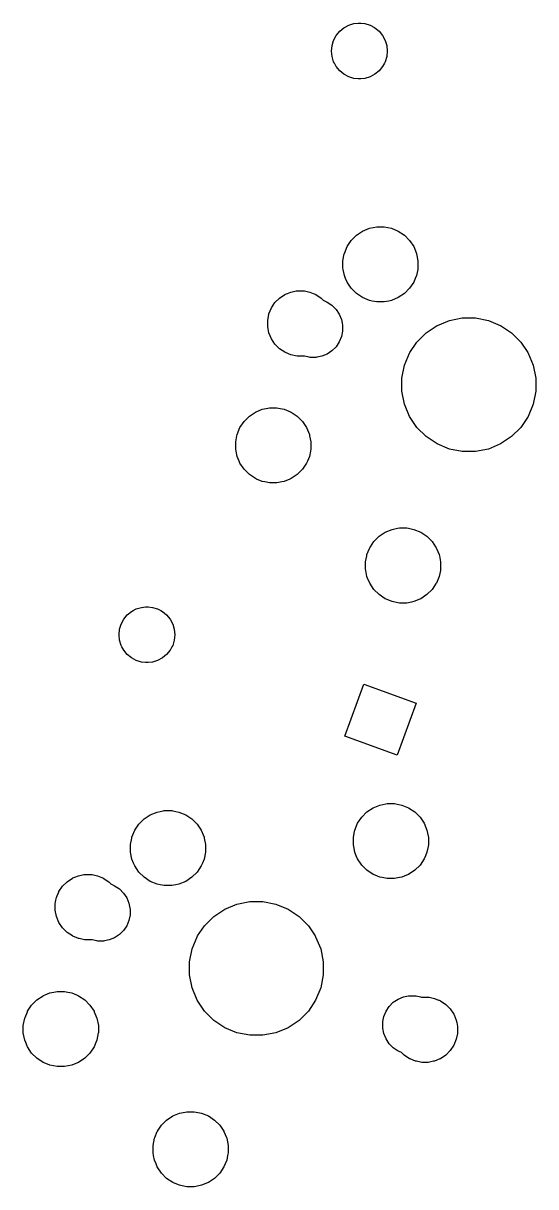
# Model space of a CAD drawing. Extents: x 74 to 361, y -185 to -87.
# Drawn here: x 74.14 to 89.86, y -158.37 to -122.68 of the extents above; entities that cross this region are included whole.
import ezdxf

# ---------------------------------------------------------------- set-up
doc = ezdxf.new("R2010")
doc.units = 0
doc.header["$MEASUREMENT"] = 0
doc.layers.add('BLACK', color=7, linetype='CONTINUOUS')

msp = doc.modelspace()

# ---------------------------------------------------------------- linework, layer by layer
at = {"layer": 'BLACK', "linetype": 'CONTINUOUS'}
for p, q in [((83.9895, -122.815), (84.1222, -122.744)), ((84.1222, -122.744), (84.2826, -122.695)), ((84.2826, -122.695), (84.4076, -122.683)), ((84.4076, -122.683), (84.4912, -122.683)), ((84.4912, -122.683), (84.6163, -122.695)), ((84.6163, -122.695), (84.7767, -122.744)), ((84.7767, -122.744), (84.9093, -122.815)), ((83.6594, -123.207), (83.7375, -123.06)), ((83.7375, -123.06), (83.7384, -123.059)), ((83.7384, -123.059), (83.8448, -122.929)), ((83.8448, -122.929), (83.9744, -122.823)), ((83.9744, -122.823), (83.9895, -122.815)), ((84.9093, -122.815), (84.9245, -122.823)), ((84.9245, -122.823), (85.0541, -122.929)), ((85.0541, -122.929), (85.1604, -123.059)), ((85.1604, -123.059), (85.1613, -123.06)), ((85.1613, -123.06), (85.2395, -123.207)), ((83.5943, -123.534), (83.6108, -123.367)), ((83.6108, -123.367), (83.6594, -123.207)), ((85.2395, -123.207), (85.2881, -123.367)), ((85.2881, -123.367), (85.3046, -123.534)), ((83.6108, -123.701), (83.5943, -123.534)), ((83.6594, -123.861), (83.6108, -123.701)), ((85.2881, -123.701), (85.2395, -123.861)), ((85.3046, -123.534), (85.2881, -123.701)), ((83.6835, -123.906), (83.6594, -123.861)), ((83.7384, -124.009), (83.6835, -123.906)), ((83.8448, -124.139), (83.7384, -124.009)), ((83.9744, -124.245), (83.8448, -124.139)), ((85.0541, -124.139), (84.9245, -124.245)), ((85.1604, -124.009), (85.0541, -124.139)), ((85.2154, -123.906), (85.1604, -124.009)), ((85.2395, -123.861), (85.2154, -123.906)), ((84.1222, -124.324), (83.9744, -124.245)), ((83.9744, -124.245), (83.9744, -124.245)), ((84.2826, -124.373), (84.1222, -124.324)), ((84.4076, -124.385), (84.2826, -124.373)), ((84.4912, -124.385), (84.4076, -124.385)), ((84.6163, -124.373), (84.4912, -124.385)), ((84.7767, -124.324), (84.6163, -124.373)), ((84.9245, -124.245), (84.7767, -124.324)), ((84.9245, -124.245), (84.9245, -124.245)), ((84.3605, -129.184), (84.549, -129.058)), ((84.549, -129.058), (84.7585, -128.972)), ((84.7585, -128.972), (84.8696, -128.95)), ((84.8696, -128.95), (84.9808, -128.927)), ((84.9808, -128.927), (85.2075, -128.927)), ((85.2075, -128.927), (85.3187, -128.95)), ((85.3187, -128.95), (85.4299, -128.972)), ((85.4299, -128.972), (85.6394, -129.058)), ((85.6394, -129.058), (85.8279, -129.184)), ((84.0742, -129.533), (84.2001, -129.345)), ((84.2001, -129.345), (84.3605, -129.184)), ((85.8279, -129.184), (85.9882, -129.345)), ((85.9882, -129.345), (86.1142, -129.533)), ((83.9432, -129.965), (83.9859, -129.75)), ((83.9859, -129.75), (83.9874, -129.743)), ((83.9874, -129.743), (84.0742, -129.533)), ((86.1142, -129.533), (86.201, -129.743)), ((86.201, -129.743), (86.2024, -129.75)), ((86.2024, -129.75), (86.2452, -129.965)), ((83.9432, -130.192), (83.9432, -129.965)), ((83.9518, -130.235), (83.9432, -130.192)), ((83.9874, -130.414), (83.9518, -130.235)), ((86.2366, -130.235), (86.201, -130.414)), ((86.2452, -130.192), (86.2366, -130.235)), ((86.2452, -129.965), (86.2452, -130.192)), ((84.0275, -130.511), (83.9874, -130.414)), ((84.0731, -130.621), (84.0275, -130.511)), ((86.1609, -130.511), (86.1153, -130.621)), ((86.201, -130.414), (86.1609, -130.511)), ((82.242, -130.968), (82.3454, -130.925)), ((82.3454, -130.925), (82.5091, -130.892)), ((82.5091, -130.892), (82.5388, -130.886)), ((82.5388, -130.886), (82.736, -130.886)), ((82.736, -130.886), (82.7657, -130.892)), ((82.7657, -130.892), (82.9294, -130.925)), ((82.9294, -130.925), (83.0328, -130.968)), ((84.0742, -130.624), (84.0731, -130.621)), ((84.2001, -130.812), (84.0742, -130.624)), ((84.3605, -130.972), (84.2001, -130.812)), ((85.9882, -130.812), (85.8279, -130.972)), ((86.1142, -130.624), (85.9882, -130.812)), ((86.1153, -130.621), (86.1142, -130.624)), ((81.7503, -131.413), (81.8598, -131.249)), ((81.8598, -131.249), (81.9993, -131.11)), ((81.9993, -131.11), (82.1632, -131)), ((82.1632, -131), (82.1781, -130.994)), ((82.1781, -130.994), (82.242, -130.968)), ((83.0328, -130.968), (83.0967, -130.994)), ((83.0967, -130.994), (83.1115, -131)), ((83.1115, -131), (83.2755, -131.11)), ((83.2755, -131.11), (83.3377, -131.172)), ((83.3377, -131.172), (83.3567, -131.187)), ((83.3567, -131.187), (83.3783, -131.199)), ((83.3783, -131.199), (83.4588, -131.232)), ((83.4588, -131.232), (83.6064, -131.331)), ((84.549, -131.098), (84.3605, -130.972)), ((84.7585, -131.185), (84.549, -131.098)), ((84.8361, -131.201), (84.7585, -131.185)), ((84.9808, -131.229), (84.8361, -131.201)), ((85.2075, -131.229), (84.9808, -131.229)), ((85.3523, -131.201), (85.2075, -131.229)), ((85.4299, -131.185), (85.3523, -131.201)), ((85.6394, -131.098), (85.4299, -131.185)), ((85.8279, -130.972), (85.6394, -131.098)), ((81.6364, -131.789), (81.6707, -131.616)), ((81.6707, -131.616), (81.6748, -131.595)), ((81.6748, -131.595), (81.7503, -131.413)), ((83.6064, -131.331), (83.7319, -131.457)), ((83.7319, -131.457), (83.8305, -131.604)), ((83.8305, -131.604), (83.8984, -131.768)), ((81.6364, -131.986), (81.6364, -131.789)), ((81.65, -132.054), (81.6364, -131.986)), ((83.8984, -131.768), (83.92, -131.877)), ((83.92, -131.877), (83.933, -131.942)), ((83.933, -131.942), (83.933, -132.12)), ((86.4982, -132.175), (86.8342, -131.951)), ((86.8342, -131.951), (86.8407, -131.948)), ((86.8407, -131.948), (87.2074, -131.796)), ((87.2074, -131.796), (87.6037, -131.717)), ((87.6037, -131.717), (88.0077, -131.717)), ((88.0077, -131.717), (88.4039, -131.796)), ((88.4039, -131.796), (88.7706, -131.948)), ((88.7706, -131.948), (88.7772, -131.951)), ((88.7772, -131.951), (89.1131, -132.175)), ((81.6748, -132.179), (81.65, -132.054)), ((81.7503, -132.361), (81.6748, -132.179)), ((81.8598, -132.525), (81.7503, -132.361)), ((83.8984, -132.294), (83.8305, -132.458)), ((83.9325, -132.122), (83.8984, -132.294)), ((83.933, -132.12), (83.9325, -132.122)), ((86.2126, -132.461), (86.4982, -132.175)), ((89.1131, -132.175), (89.3988, -132.461)), ((81.9993, -132.665), (81.8598, -132.525)), ((82.1632, -132.774), (81.9993, -132.665)), ((83.6064, -132.731), (83.4588, -132.829)), ((83.7319, -132.605), (83.6064, -132.731)), ((83.8305, -132.458), (83.7319, -132.605)), ((85.9992, -132.78), (86.2126, -132.461)), ((89.3988, -132.461), (89.6122, -132.78)), ((82.1796, -132.781), (82.1632, -132.774)), ((82.1632, -132.774), (82.1632, -132.774)), ((82.1632, -132.774), (82.1632, -132.774)), ((82.3454, -132.85), (82.1796, -132.781)), ((82.5388, -132.888), (82.3454, -132.85)), ((82.7226, -132.888), (82.5388, -132.888)), ((82.747, -132.891), (82.7226, -132.888)), ((82.768, -132.897), (82.747, -132.891)), ((82.7692, -132.897), (82.768, -132.897)), ((82.9075, -132.925), (82.7692, -132.897)), ((82.7692, -132.897), (82.7692, -132.897)), ((82.9433, -132.932), (82.9075, -132.925)), ((83.1208, -132.932), (82.9433, -132.932)), ((83.1484, -132.926), (83.1208, -132.932)), ((83.2949, -132.897), (83.1484, -132.926)), ((83.4588, -132.829), (83.2949, -132.897)), ((85.8335, -133.17), (85.9881, -132.797)), ((85.9881, -132.797), (85.9992, -132.78)), ((89.6122, -132.78), (89.6233, -132.797)), ((89.6233, -132.797), (89.7779, -133.17)), ((85.7547, -133.566), (85.8335, -133.17)), ((89.7779, -133.17), (89.8567, -133.566)), ((85.7547, -133.97), (85.7547, -133.566)), ((89.8567, -133.566), (89.8567, -133.97)), ((85.8335, -134.367), (85.7547, -133.97)), ((89.8567, -133.97), (89.7779, -134.367)), ((81.4718, -134.522), (81.5912, -134.499)), ((81.5912, -134.499), (81.6942, -134.478)), ((81.6942, -134.478), (81.9209, -134.478)), ((81.9209, -134.478), (82.0239, -134.499)), ((82.0239, -134.499), (82.1433, -134.522)), ((85.9881, -134.74), (85.8335, -134.367)), ((89.7779, -134.367), (89.6233, -134.74)), ((80.9135, -134.895), (81.0738, -134.735)), ((81.0738, -134.735), (81.2623, -134.609)), ((81.2623, -134.609), (81.4718, -134.522)), ((82.1433, -134.522), (82.3527, -134.609)), ((82.3527, -134.609), (82.5413, -134.735)), ((82.5413, -134.735), (82.7016, -134.895)), ((86.2126, -135.076), (85.9881, -134.74)), ((85.9881, -134.74), (85.9881, -134.74)), ((89.6233, -134.74), (89.3988, -135.076)), ((89.6233, -134.74), (89.6233, -134.74)), ((80.7008, -135.293), (80.7875, -135.084)), ((80.7875, -135.084), (80.9135, -134.895)), ((82.7016, -134.895), (82.8275, -135.084)), ((82.8275, -135.084), (82.9143, -135.293)), ((86.4982, -135.361), (86.2126, -135.076)), ((89.3988, -135.076), (89.1131, -135.361)), ((80.6565, -135.516), (80.6925, -135.335)), ((80.6565, -135.742), (80.6565, -135.516)), ((80.6925, -135.335), (80.7008, -135.293)), ((82.9143, -135.293), (82.9226, -135.335)), ((82.9226, -135.335), (82.9585, -135.516)), ((82.9585, -135.516), (82.9585, -135.742)), ((86.8342, -135.586), (86.4982, -135.361)), ((87.2074, -135.74), (86.8342, -135.586)), ((86.8342, -135.586), (86.8342, -135.586)), ((86.8342, -135.586), (86.8342, -135.586)), ((88.7772, -135.586), (88.4039, -135.74)), ((89.1131, -135.361), (88.7772, -135.586)), ((88.7772, -135.586), (88.7772, -135.586)), ((88.7772, -135.586), (88.7772, -135.586)), ((80.6692, -135.806), (80.6565, -135.742)), ((80.7008, -135.965), (80.6692, -135.806)), ((82.9459, -135.806), (82.9143, -135.965)), ((82.9585, -135.742), (82.9459, -135.806)), ((87.6037, -135.819), (87.2074, -135.74)), ((88.0077, -135.819), (87.6037, -135.819)), ((88.4039, -135.74), (88.0077, -135.819)), ((80.7621, -136.113), (80.7008, -135.965)), ((80.7864, -136.172), (80.7621, -136.113)), ((80.7875, -136.174), (80.7864, -136.172)), ((80.9135, -136.363), (80.7875, -136.174)), ((82.8275, -136.174), (82.7016, -136.363)), ((82.8286, -136.172), (82.8275, -136.174)), ((82.853, -136.113), (82.8286, -136.172)), ((82.9143, -135.965), (82.853, -136.113)), ((81.0738, -136.523), (80.9135, -136.363)), ((81.2623, -136.649), (81.0738, -136.523)), ((81.2949, -136.663), (81.2623, -136.649)), ((81.2623, -136.649), (81.2623, -136.649)), ((81.2623, -136.649), (81.2623, -136.649)), ((82.3527, -136.649), (82.3202, -136.663)), ((82.5413, -136.523), (82.3527, -136.649)), ((82.3527, -136.649), (82.3527, -136.649)), ((82.3527, -136.649), (82.3527, -136.649)), ((82.7016, -136.363), (82.5413, -136.523)), ((81.4718, -136.736), (81.2949, -136.663)), ((81.5484, -136.751), (81.4718, -136.736)), ((81.6942, -136.78), (81.5484, -136.751)), ((81.9209, -136.78), (81.6942, -136.78)), ((82.0667, -136.751), (81.9209, -136.78)), ((82.1433, -136.736), (82.0667, -136.751)), ((82.3202, -136.663), (82.1433, -136.736)), ((84.8937, -138.579), (85.054, -138.418)), ((85.054, -138.418), (85.2426, -138.292)), ((85.2426, -138.292), (85.452, -138.206)), ((85.452, -138.206), (85.6196, -138.172)), ((85.6196, -138.172), (85.6744, -138.162)), ((85.6744, -138.162), (85.9011, -138.162)), ((85.9011, -138.162), (85.9559, -138.172)), ((85.9559, -138.172), (86.1235, -138.206)), ((86.1235, -138.206), (86.333, -138.292)), ((86.333, -138.292), (86.5215, -138.418)), ((86.5215, -138.418), (86.6818, -138.579)), ((84.681, -138.977), (84.7569, -138.794)), ((84.7569, -138.794), (84.7678, -138.767)), ((84.7678, -138.767), (84.7895, -138.735)), ((84.7895, -138.735), (84.8937, -138.579)), ((86.6818, -138.579), (86.786, -138.735)), ((86.786, -138.735), (86.8078, -138.767)), ((86.8078, -138.767), (86.8187, -138.794)), ((86.8187, -138.794), (86.8945, -138.977)), ((84.6368, -139.199), (84.6728, -139.018)), ((84.6728, -139.018), (84.681, -138.977)), ((86.8945, -138.977), (86.9027, -139.018)), ((86.9027, -139.018), (86.9388, -139.199)), ((84.6368, -139.426), (84.6368, -139.199)), ((84.644, -139.462), (84.6368, -139.426)), ((84.681, -139.648), (84.644, -139.462)), ((86.9316, -139.462), (86.8945, -139.648)), ((86.9388, -139.426), (86.9316, -139.462)), ((86.9388, -139.199), (86.9388, -139.426)), ((84.7026, -139.7), (84.681, -139.648)), ((84.7667, -139.855), (84.7026, -139.7)), ((84.7678, -139.858), (84.7667, -139.855)), ((84.8937, -140.046), (84.7678, -139.858)), ((86.8078, -139.858), (86.6818, -140.046)), ((86.8089, -139.855), (86.8078, -139.858)), ((86.873, -139.7), (86.8089, -139.855)), ((86.8945, -139.648), (86.873, -139.7)), ((85.054, -140.207), (84.8937, -140.046)), ((85.2426, -140.333), (85.054, -140.207)), ((86.5215, -140.207), (86.333, -140.333)), ((86.6818, -140.046), (86.5215, -140.207)), ((77.7671, -140.596), (77.8922, -140.584)), ((77.8922, -140.584), (77.9758, -140.584)), ((77.9758, -140.584), (78.1008, -140.596)), ((85.2749, -140.346), (85.2426, -140.333)), ((85.2426, -140.333), (85.2426, -140.333)), ((85.2426, -140.333), (85.2426, -140.333)), ((85.452, -140.419), (85.2749, -140.346)), ((85.5334, -140.435), (85.452, -140.419)), ((85.6744, -140.464), (85.5334, -140.435)), ((85.9011, -140.464), (85.6744, -140.464)), ((86.0421, -140.435), (85.9011, -140.464)), ((86.1235, -140.419), (86.0421, -140.435)), ((86.3006, -140.346), (86.1235, -140.419)), ((86.333, -140.333), (86.3006, -140.346)), ((86.333, -140.333), (86.333, -140.333)), ((86.333, -140.333), (86.333, -140.333)), ((77.223, -140.96), (77.3293, -140.83)), ((77.3293, -140.83), (77.4589, -140.724)), ((77.4589, -140.724), (77.5106, -140.696)), ((77.5106, -140.696), (77.6067, -140.645)), ((77.6067, -140.645), (77.7671, -140.596)), ((78.1008, -140.596), (78.2612, -140.645)), ((78.2612, -140.645), (78.3573, -140.696)), ((78.3573, -140.696), (78.409, -140.724)), ((78.409, -140.724), (78.5386, -140.83)), ((78.5386, -140.83), (78.645, -140.96)), ((77.0788, -141.435), (77.0953, -141.268)), ((77.0953, -141.268), (77.1439, -141.108)), ((77.1439, -141.108), (77.223, -140.96)), ((77.223, -140.96), (77.223, -140.96)), ((78.645, -140.96), (78.645, -140.96)), ((78.645, -140.96), (78.724, -141.108)), ((78.724, -141.108), (78.7726, -141.268)), ((78.7726, -141.268), (78.7891, -141.435)), ((77.0953, -141.602), (77.0788, -141.435)), ((77.1439, -141.762), (77.0953, -141.602)), ((78.7726, -141.602), (78.724, -141.762)), ((78.7891, -141.435), (78.7726, -141.602)), ((77.168, -141.807), (77.1439, -141.762)), ((77.223, -141.91), (77.168, -141.807)), ((77.3293, -142.04), (77.223, -141.91)), ((78.645, -141.91), (78.5386, -142.04)), ((78.6999, -141.807), (78.645, -141.91)), ((78.724, -141.762), (78.6999, -141.807)), ((77.4589, -142.146), (77.3293, -142.04)), ((77.6067, -142.225), (77.4589, -142.146)), ((77.4589, -142.146), (77.4589, -142.146)), ((77.7671, -142.274), (77.6067, -142.225)), ((77.8922, -142.286), (77.7671, -142.274)), ((77.9758, -142.286), (77.8922, -142.286)), ((78.1008, -142.274), (77.9758, -142.286)), ((78.2612, -142.225), (78.1008, -142.274)), ((78.409, -142.146), (78.2612, -142.225)), ((78.5386, -142.04), (78.409, -142.146)), ((78.409, -142.146), (78.409, -142.146)), ((84.0037, -144.55), (84.5858, -142.95)), ((84.5858, -142.95), (86.1852, -143.533)), ((86.1852, -143.533), (85.603, -145.132)), ((85.603, -145.132), (84.0037, -144.55)), ((85.0787, -146.658), (85.2624, -146.621)), ((85.2624, -146.621), (85.3011, -146.614)), ((85.3011, -146.614), (85.5278, -146.614)), ((85.5278, -146.614), (85.5666, -146.621)), ((85.5666, -146.621), (85.7502, -146.658)), ((77.845, -147.086), (78.0335, -146.96)), ((78.0335, -146.96), (78.243, -146.873)), ((78.243, -146.873), (78.4266, -146.836)), ((78.4266, -146.836), (78.4653, -146.829)), ((78.4653, -146.829), (78.6921, -146.829)), ((78.6921, -146.829), (78.7308, -146.836)), ((78.7308, -146.836), (78.9144, -146.873)), ((78.9144, -146.873), (79.1239, -146.96)), ((79.1239, -146.96), (79.3124, -147.086)), ((84.5204, -147.031), (84.6808, -146.871)), ((84.6808, -146.871), (84.8693, -146.745)), ((84.8693, -146.745), (85.0787, -146.658)), ((85.7502, -146.658), (85.9597, -146.745)), ((85.9597, -146.745), (86.1482, -146.871)), ((86.1482, -146.871), (86.3085, -147.031)), ((77.5587, -147.434), (77.6847, -147.246)), ((77.6847, -147.246), (77.845, -147.086)), ((79.3124, -147.086), (79.4727, -147.246)), ((79.4727, -147.246), (79.5987, -147.434)), ((84.3077, -147.429), (84.3945, -147.219)), ((84.3945, -147.219), (84.5204, -147.031)), ((86.3085, -147.031), (86.4345, -147.219)), ((86.4345, -147.219), (86.5212, -147.429)), ((77.4277, -147.866), (77.4665, -147.671)), ((77.4665, -147.671), (77.4719, -147.644)), ((77.4719, -147.644), (77.5587, -147.434)), ((79.5987, -147.434), (79.6855, -147.644)), ((79.6855, -147.644), (79.6909, -147.671)), ((79.6909, -147.671), (79.7297, -147.866)), ((84.2635, -147.651), (84.2895, -147.521)), ((84.2635, -147.878), (84.2635, -147.651)), ((84.2895, -147.521), (84.3077, -147.429)), ((86.5212, -147.429), (86.5395, -147.521)), ((86.5395, -147.521), (86.5655, -147.651)), ((86.5655, -147.651), (86.5655, -147.878)), ((77.4277, -148.093), (77.4277, -147.866)), ((79.7297, -147.866), (79.7297, -148.093)), ((84.274, -147.931), (84.2635, -147.878)), ((84.3077, -148.1), (84.274, -147.931)), ((86.5549, -147.931), (86.5212, -148.1)), ((86.5655, -147.878), (86.5549, -147.931)), ((77.4292, -148.1), (77.4277, -148.093)), ((77.4719, -148.315), (77.4292, -148.1)), ((77.5239, -148.441), (77.4719, -148.315)), ((79.6855, -148.315), (79.6335, -148.441)), ((79.7282, -148.1), (79.6855, -148.315)), ((79.7297, -148.093), (79.7282, -148.1)), ((84.3543, -148.213), (84.3077, -148.1)), ((84.3934, -148.307), (84.3543, -148.213)), ((84.3945, -148.31), (84.3934, -148.307)), ((84.5204, -148.498), (84.3945, -148.31)), ((86.4345, -148.31), (86.3085, -148.498)), ((86.4356, -148.307), (86.4345, -148.31)), ((86.4747, -148.213), (86.4356, -148.307)), ((86.5212, -148.1), (86.4747, -148.213)), ((75.8299, -148.826), (75.9936, -148.793)), ((75.9936, -148.793), (76.0233, -148.787)), ((76.0233, -148.787), (76.2205, -148.787)), ((76.2205, -148.787), (76.2502, -148.793)), ((76.2502, -148.793), (76.4139, -148.826)), ((77.5576, -148.522), (77.5239, -148.441)), ((77.5587, -148.525), (77.5576, -148.522)), ((77.6847, -148.713), (77.5587, -148.525)), ((77.845, -148.874), (77.6847, -148.713)), ((79.4727, -148.713), (79.3124, -148.874)), ((79.5987, -148.525), (79.4727, -148.713)), ((79.5998, -148.522), (79.5987, -148.525)), ((79.6335, -148.441), (79.5998, -148.522)), ((84.6808, -148.659), (84.5204, -148.498)), ((84.8693, -148.785), (84.6808, -148.659)), ((84.9306, -148.81), (84.8693, -148.785)), ((84.8693, -148.785), (84.8693, -148.785)), ((84.8693, -148.785), (84.8693, -148.785)), ((85.9597, -148.785), (85.8983, -148.81)), ((86.1482, -148.659), (85.9597, -148.785)), ((85.9597, -148.785), (85.9597, -148.785)), ((85.9597, -148.785), (85.9597, -148.785)), ((86.3085, -148.498), (86.1482, -148.659)), ((75.2358, -149.313), (75.3444, -149.15)), ((75.3444, -149.15), (75.4838, -149.011)), ((75.4838, -149.011), (75.6477, -148.901)), ((75.6477, -148.901), (75.6626, -148.895)), ((75.6626, -148.895), (75.7265, -148.869)), ((75.7265, -148.869), (75.8299, -148.826)), ((76.4139, -148.826), (76.5173, -148.869)), ((76.5173, -148.869), (76.5812, -148.895)), ((76.5812, -148.895), (76.596, -148.901)), ((76.596, -148.901), (76.76, -149.011)), ((76.76, -149.011), (76.8223, -149.073)), ((76.8223, -149.073), (76.8412, -149.089)), ((76.8412, -149.089), (76.8628, -149.1)), ((76.8628, -149.1), (76.9433, -149.134)), ((76.9433, -149.134), (77.0909, -149.232)), ((78.0335, -149), (77.845, -148.874)), ((78.243, -149.086), (78.0335, -149)), ((78.3424, -149.106), (78.243, -149.086)), ((78.4653, -149.131), (78.3424, -149.106)), ((78.6921, -149.131), (78.4653, -149.131)), ((78.815, -149.106), (78.6921, -149.131)), ((78.9144, -149.086), (78.815, -149.106)), ((79.1239, -149), (78.9144, -149.086)), ((79.3124, -148.874), (79.1239, -149)), ((85.0787, -148.871), (84.9306, -148.81)), ((85.1471, -148.885), (85.0787, -148.871)), ((85.3011, -148.916), (85.1471, -148.885)), ((85.5278, -148.916), (85.3011, -148.916)), ((85.6819, -148.885), (85.5278, -148.916)), ((85.7502, -148.871), (85.6819, -148.885)), ((85.8983, -148.81), (85.7502, -148.871)), ((75.1444, -149.572), (75.1594, -149.496)), ((75.1594, -149.496), (75.2319, -149.321)), ((75.2319, -149.321), (75.2348, -149.314)), ((75.2348, -149.314), (75.2358, -149.313)), ((77.0909, -149.232), (77.2164, -149.358)), ((77.2164, -149.358), (77.315, -149.505)), ((77.315, -149.505), (77.3829, -149.669)), ((75.1209, -149.69), (75.133, -149.629)), ((75.1209, -149.887), (75.1209, -149.69)), ((75.133, -149.629), (75.1444, -149.572)), ((77.3829, -149.669), (77.4126, -149.818)), ((77.4126, -149.818), (77.4176, -149.843)), ((77.4176, -149.843), (77.4176, -150.021)), ((79.9828, -150.076), (80.3187, -149.852)), ((80.3187, -149.852), (80.6919, -149.697)), ((80.3187, -149.852), (80.3187, -149.852)), ((80.6919, -149.697), (81.0882, -149.618)), ((81.0882, -149.618), (81.4922, -149.618)), ((81.4922, -149.618), (81.8885, -149.697)), ((81.8885, -149.697), (82.2617, -149.852)), ((82.2617, -149.852), (82.2617, -149.852)), ((82.2617, -149.852), (82.5976, -150.076)), ((75.1594, -150.08), (75.1209, -149.887)), ((75.2348, -150.263), (75.1594, -150.08)), ((77.3829, -150.195), (77.315, -150.359)), ((77.417, -150.024), (77.3829, -150.195)), ((77.4176, -150.021), (77.417, -150.024)), ((79.6971, -150.362), (79.9828, -150.076)), ((82.5976, -150.076), (82.8833, -150.362)), ((75.3444, -150.426), (75.2348, -150.263)), ((75.4838, -150.566), (75.3444, -150.426)), ((75.6477, -150.675), (75.4838, -150.566)), ((77.2164, -150.506), (77.0909, -150.632)), ((77.315, -150.359), (77.2164, -150.506)), ((79.4877, -150.675), (79.6971, -150.362)), ((82.8833, -150.362), (83.0927, -150.675)), ((75.662, -150.681), (75.6477, -150.675)), ((75.6477, -150.675), (75.6477, -150.675)), ((75.6477, -150.675), (75.6477, -150.675)), ((75.8299, -150.751), (75.662, -150.681)), ((75.8596, -150.757), (75.8299, -150.751)), ((76.0233, -150.789), (75.8596, -150.757)), ((76.2071, -150.789), (76.0233, -150.789)), ((76.2315, -150.792), (76.2071, -150.789)), ((76.2525, -150.798), (76.2315, -150.792)), ((76.2537, -150.798), (76.2525, -150.798)), ((76.392, -150.826), (76.2537, -150.798)), ((76.2537, -150.798), (76.2537, -150.798)), ((76.4278, -150.833), (76.392, -150.826)), ((76.6053, -150.833), (76.4278, -150.833)), ((76.633, -150.827), (76.6053, -150.833)), ((76.7794, -150.798), (76.633, -150.827)), ((76.9433, -150.73), (76.7794, -150.798)), ((77.0909, -150.632), (76.9433, -150.73)), ((79.318, -151.071), (79.4726, -150.698)), ((79.4726, -150.698), (79.4877, -150.675)), ((83.0927, -150.675), (83.1078, -150.698)), ((83.1078, -150.698), (83.2624, -151.071)), ((79.2392, -151.467), (79.318, -151.071)), ((83.2624, -151.071), (83.3412, -151.467)), ((79.2392, -151.871), (79.2392, -151.467)), ((83.3412, -151.467), (83.3412, -151.871)), ((79.318, -152.268), (79.2392, -151.871)), ((83.3412, -151.871), (83.2624, -152.268)), ((79.4726, -152.641), (79.318, -152.268)), ((83.2624, -152.268), (83.1078, -152.641)), ((74.398, -152.796), (74.5583, -152.636)), ((74.5583, -152.636), (74.7469, -152.51)), ((74.7469, -152.51), (74.766, -152.502)), ((74.766, -152.502), (74.8142, -152.482)), ((74.8142, -152.482), (74.9563, -152.423)), ((74.9563, -152.423), (75.0757, -152.4)), ((75.0757, -152.4), (75.1787, -152.379)), ((75.1787, -152.379), (75.4054, -152.379)), ((75.4054, -152.379), (75.5084, -152.4)), ((75.5084, -152.4), (75.6278, -152.423)), ((75.6278, -152.423), (75.7699, -152.482)), ((75.7699, -152.482), (75.8181, -152.502)), ((75.8181, -152.502), (75.8373, -152.51)), ((75.8373, -152.51), (76.0258, -152.636)), ((76.0258, -152.636), (76.1861, -152.796)), ((79.6971, -152.977), (79.4726, -152.641)), ((79.4726, -152.641), (79.4726, -152.641)), ((83.1078, -152.641), (82.8833, -152.977)), ((83.1078, -152.641), (83.1078, -152.641)), ((85.364, -152.833), (85.4895, -152.707)), ((85.4895, -152.707), (85.6371, -152.608)), ((85.6371, -152.608), (85.801, -152.541)), ((85.801, -152.541), (85.9537, -152.51)), ((85.9537, -152.51), (85.9751, -152.506)), ((85.9751, -152.506), (86.1526, -152.506)), ((86.1526, -152.506), (86.1884, -152.513)), ((86.1884, -152.513), (86.3266, -152.541)), ((86.3266, -152.541), (86.3267, -152.541)), ((86.3267, -152.541), (86.3279, -152.541)), ((86.3279, -152.541), (86.3489, -152.547)), ((86.3489, -152.547), (86.3733, -152.55)), ((86.3733, -152.55), (86.5571, -152.55)), ((86.5571, -152.55), (86.5868, -152.555)), ((86.5868, -152.555), (86.7505, -152.588)), ((86.7505, -152.588), (86.8783, -152.641)), ((86.8783, -152.641), (86.8926, -152.647)), ((86.8926, -152.647), (86.9327, -152.663)), ((86.9327, -152.663), (87.0966, -152.773)), ((74.1942, -153.173), (74.2674, -152.996)), ((74.2674, -152.996), (74.2721, -152.985)), ((74.2721, -152.985), (74.2735, -152.983)), ((74.2735, -152.983), (74.398, -152.796)), ((76.1861, -152.796), (76.3106, -152.983)), ((76.3106, -152.983), (76.3121, -152.985)), ((76.3121, -152.985), (76.3167, -152.996)), ((76.3167, -152.996), (76.39, -153.173)), ((79.9828, -153.263), (79.6971, -152.977)), ((82.8833, -152.977), (82.5976, -153.263)), ((85.1975, -153.144), (85.2654, -152.98)), ((85.2654, -152.98), (85.364, -152.833)), ((87.0966, -152.773), (87.236, -152.912)), ((87.236, -152.912), (87.3456, -153.076)), ((74.1411, -153.417), (74.1853, -153.194)), ((74.1411, -153.644), (74.1411, -153.417)), ((74.1853, -153.194), (74.1942, -153.173)), ((76.39, -153.173), (76.3988, -153.194)), ((76.3988, -153.194), (76.4431, -153.417)), ((76.4431, -153.417), (76.4431, -153.644)), ((80.3187, -153.487), (79.9828, -153.263)), ((82.5976, -153.263), (82.2617, -153.487)), ((85.1628, -153.318), (85.1678, -153.293)), ((85.1628, -153.496), (85.1628, -153.318)), ((85.1678, -153.293), (85.1975, -153.144)), ((87.3456, -153.076), (87.3456, -153.076)), ((87.3456, -153.076), (87.3534, -153.095)), ((87.3534, -153.095), (87.421, -153.259)), ((87.421, -153.259), (87.434, -153.324)), ((87.434, -153.324), (87.4595, -153.452)), ((74.1421, -153.649), (74.1411, -153.644)), ((74.1853, -153.866), (74.1421, -153.649)), ((76.4421, -153.649), (76.3988, -153.866)), ((76.4431, -153.644), (76.4421, -153.649)), ((80.6919, -153.642), (80.3187, -153.487)), ((80.3187, -153.487), (80.3187, -153.487)), ((80.3187, -153.487), (80.3187, -153.487)), ((81.0882, -153.72), (80.6919, -153.642)), ((81.4922, -153.72), (81.0882, -153.72)), ((81.8885, -153.642), (81.4922, -153.72)), ((82.2617, -153.487), (81.8885, -153.642)), ((82.2617, -153.487), (82.2617, -153.487)), ((82.2617, -153.487), (82.2617, -153.487)), ((85.163, -153.497), (85.1628, -153.496)), ((85.1975, -153.67), (85.163, -153.497)), ((85.2654, -153.834), (85.1975, -153.67)), ((87.4563, -153.665), (87.421, -153.843)), ((87.4595, -153.649), (87.4563, -153.665)), ((87.4595, -153.452), (87.4595, -153.649)), ((74.2152, -153.938), (74.1853, -153.866)), ((74.271, -154.073), (74.2152, -153.938)), ((74.2721, -154.075), (74.271, -154.073)), ((74.398, -154.264), (74.2721, -154.075)), ((76.3121, -154.075), (76.1861, -154.264)), ((76.3132, -154.073), (76.3121, -154.075)), ((76.3689, -153.938), (76.3132, -154.073)), ((76.3988, -153.866), (76.3689, -153.938)), ((85.364, -153.981), (85.2654, -153.834)), ((85.4895, -154.107), (85.364, -153.981)), ((85.6371, -154.205), (85.4895, -154.107)), ((87.3456, -154.025), (87.236, -154.189)), ((87.421, -153.843), (87.3456, -154.025)), ((74.5583, -154.424), (74.398, -154.264)), ((74.7469, -154.55), (74.5583, -154.424)), ((76.0258, -154.424), (75.8373, -154.55)), ((76.1861, -154.264), (76.0258, -154.424)), ((85.7176, -154.239), (85.6371, -154.205)), ((85.7392, -154.25), (85.7176, -154.239)), ((85.7581, -154.266), (85.7392, -154.25)), ((85.8204, -154.328), (85.7581, -154.266)), ((85.9844, -154.438), (85.8204, -154.328)), ((86.004, -154.446), (85.9844, -154.438)), ((85.9844, -154.438), (85.9844, -154.438)), ((85.9844, -154.438), (85.9844, -154.438)), ((86.1665, -154.513), (86.004, -154.446)), ((86.913, -154.446), (86.7505, -154.513)), ((86.9327, -154.438), (86.913, -154.446)), ((87.0966, -154.328), (86.9327, -154.438)), ((86.9327, -154.438), (86.9327, -154.438)), ((86.9327, -154.438), (86.9327, -154.438)), ((87.236, -154.189), (87.0966, -154.328)), ((74.7794, -154.564), (74.7469, -154.55)), ((74.7469, -154.55), (74.7469, -154.55)), ((74.7469, -154.55), (74.7469, -154.55)), ((74.9563, -154.637), (74.7794, -154.564)), ((75.0675, -154.659), (74.9563, -154.637)), ((75.1787, -154.681), (75.0675, -154.659)), ((75.4054, -154.681), (75.1787, -154.681)), ((75.5166, -154.659), (75.4054, -154.681)), ((75.6278, -154.637), (75.5166, -154.659)), ((75.8047, -154.564), (75.6278, -154.637)), ((75.8373, -154.55), (75.8047, -154.564)), ((75.8373, -154.55), (75.8373, -154.55)), ((75.8373, -154.55), (75.8373, -154.55)), ((86.1962, -154.519), (86.1665, -154.513)), ((86.3599, -154.552), (86.1962, -154.519)), ((86.5571, -154.552), (86.3599, -154.552)), ((86.7208, -154.519), (86.5571, -154.552)), ((86.7505, -154.513), (86.7208, -154.519)), ((78.5386, -156.32), (78.7271, -156.194)), ((78.7271, -156.194), (78.9365, -156.107)), ((78.9365, -156.107), (79.1042, -156.074)), ((79.1042, -156.074), (79.1589, -156.063)), ((79.1589, -156.063), (79.3856, -156.063)), ((79.3856, -156.063), (79.4404, -156.074)), ((79.4404, -156.074), (79.608, -156.107)), ((79.608, -156.107), (79.8175, -156.194)), ((79.8175, -156.194), (80.006, -156.32)), ((78.2559, -156.663), (78.3782, -156.48)), ((78.3782, -156.48), (78.5386, -156.32)), ((80.006, -156.32), (80.1663, -156.48)), ((80.1663, -156.48), (80.2887, -156.663)), ((78.1213, -157.1), (78.1655, -156.878)), ((78.1655, -156.878), (78.1732, -156.859)), ((78.1732, -156.859), (78.2498, -156.674)), ((78.2498, -156.674), (78.2523, -156.668)), ((78.2523, -156.668), (78.2559, -156.663)), ((80.2887, -156.663), (80.2923, -156.668)), ((80.2923, -156.668), (80.2947, -156.674)), ((80.2947, -156.674), (80.3714, -156.859)), ((80.3714, -156.859), (80.379, -156.878)), ((80.379, -156.878), (80.4233, -157.1)), ((78.1213, -157.327), (78.1213, -157.1)), ((78.1367, -157.404), (78.1213, -157.327)), ((80.4233, -157.327), (80.4079, -157.404)), ((80.4233, -157.1), (80.4233, -157.327)), ((78.1655, -157.549), (78.1367, -157.404)), ((78.2126, -157.663), (78.1655, -157.549)), ((78.2512, -157.756), (78.2126, -157.663)), ((80.332, -157.663), (80.2934, -157.756)), ((80.379, -157.549), (80.332, -157.663)), ((80.4079, -157.404), (80.379, -157.549)), ((78.2523, -157.759), (78.2512, -157.756)), ((78.3782, -157.947), (78.2523, -157.759)), ((78.5386, -158.108), (78.3782, -157.947)), ((80.1663, -157.947), (80.006, -158.108)), ((80.2923, -157.759), (80.1663, -157.947)), ((80.2934, -157.756), (80.2923, -157.759)), ((78.7271, -158.234), (78.5386, -158.108)), ((78.7523, -158.244), (78.7271, -158.234)), ((78.7271, -158.234), (78.7271, -158.234)), ((78.7271, -158.234), (78.7271, -158.234)), ((78.9365, -158.32), (78.7523, -158.244)), ((79.0179, -158.337), (78.9365, -158.32)), ((79.1589, -158.365), (79.0179, -158.337)), ((79.3856, -158.365), (79.1589, -158.365)), ((79.5267, -158.337), (79.3856, -158.365)), ((79.608, -158.32), (79.5267, -158.337)), ((79.7922, -158.244), (79.608, -158.32)), ((79.8175, -158.234), (79.7922, -158.244)), ((80.006, -158.108), (79.8175, -158.234)), ((79.8175, -158.234), (79.8175, -158.234)), ((79.8175, -158.234), (79.8175, -158.234))]:
    msp.add_line(p, q, dxfattribs=at)

doc.saveas('drawing.dxf')
